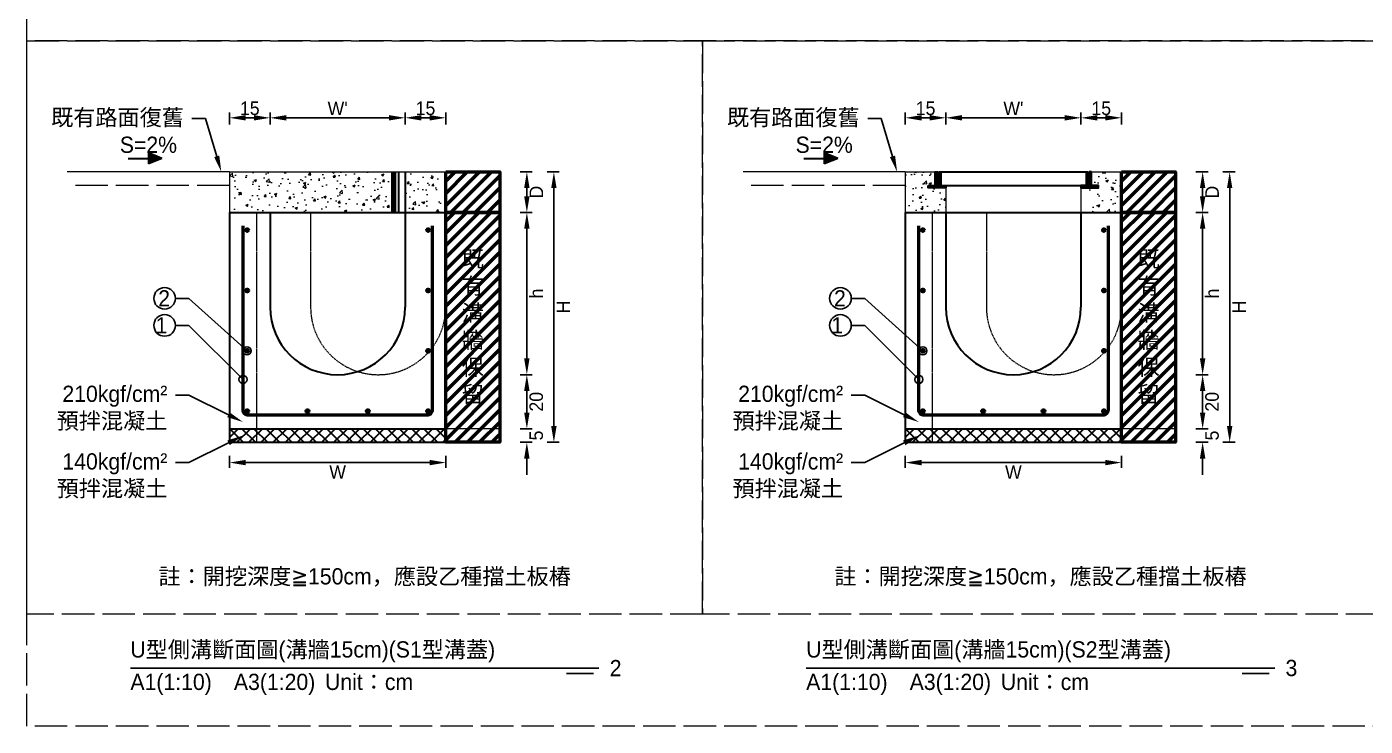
# Model space of a CAD drawing. Extents: x -8520 to 1950, y -2159 to 466.
# Drawn here: x -4650 to -4154.9, y -507 to -248.3 of the extents above; entities that cross this region are included whole.
import ezdxf
from ezdxf import colors
from ezdxf.entities.mleader import LeaderData, LeaderLine
from ezdxf.math import Vec2, Vec3

# ---------------------------------------------------------------- set-up
doc = ezdxf.new("R2010")
doc.units = 0
doc.header["$MEASUREMENT"] = 0
doc.linetypes.add('ACAD_ISO02W100', pattern=[15, 12, -3])
doc.linetypes.add('HIDDEN', pattern=[0.375, 0.25, -0.125])
for name, color, linetype, lineweight in [('一、3.基本-變更', 1, 'Continuous', 50), ('二、1.繪圖-既有設施', 8, 'Continuous', 20), ('二、2.繪圖-施作項目', 181, 'Continuous', 30), ('二、3.繪圖-排水流向', 170, 'Continuous', 30), ('二、4.繪圖-設計鋪面', 40, 'Continuous', 20), ('二、5.繪圖-鋼筋', 60, 'Continuous', 50), ('二、6.繪圖-其他施作項目', 35, 'Continuous', 30)]:
    doc.layers.add(name, color=color, linetype=linetype, lineweight=lineweight)
doc.layers.add('一、4.基本-隱藏', color=9, linetype='ACAD_ISO02W100', lineweight=20, plot=False)
doc.layers.add('三、3.文字-註解文字', color=2, linetype='Continuous')
doc.styles.add('次圖名(詳圖)', font='MS PGothic.ttf', dxfattribs={"height": 6})
doc.styles.add('註解文字(詳圖)', font='MS PGothic.ttf', dxfattribs={"height": 5})
doc.dimstyles.new('註解文字(詳圖)', dxfattribs={"dimtxt": 6, "dimasz": 6, "dimexe": 2, "dimexo": 5, "dimgap": 1, "dimtad": 2, "dimzin": 0, "dimdsep": 46, "dimtxsty": '註解文字(詳圖)', "dimcen": 0.1, "dimclrd": 256, "dimclre": 256, "dimclrt": 256, "dimadec": 0, "dimazin": 0, "dimtfac": 1, "dimtofl": 0, "dimtmove": 0, "dimatfit": 3, "dimfxlon": 1, "dimtolj": 1, "dimtzin": 0, "dimlwd": -1, "dimlwe": -1, "dimarcsym": 1})

# ---------------------------------------------------------------- blocks, each defined once
blk = doc.blocks.new('排水流向')
at = {"layer": '二、3.繪圖-排水流向'}
h = blk.add_hatch(color=256, dxfattribs=at)
h.dxf.hatch_style = 1
h.paths.add_polyline_path([(0, 1), (0, -1), (2.5, 0)])
for points in [[(-3.75, 0), (0, 0)], [(0, 1), (0, -1)], [(2.5, 0), (0, 1)], [(2.5, 0), (0, -1)]]:
    blk.add_lwpolyline(points, dxfattribs=at)
blk = doc.blocks.new('_Small')
at = {"color": 0, "linetype": 'ByBlock', "lineweight": -2}
blk.add_circle((0, 0), 0.25, dxfattribs=at)
blk = doc.blocks.new('*D226')
at = {"layer": 'Defpoints', "color": 0, "transparency": 16777216}
for p in [(-4310, -282), (-4310, -317), (-4260, -317)]:
    blk.add_point(p, dxfattribs=at)
at = {"layer": '三、3.文字-註解文字', "transparency": 16777216}
for p, q in [((-4310, -284.5), (-4310, -280)), ((-4266, -282), (-4304, -282)), ((-4260, -284.5), (-4260, -280))]:
    blk.add_line(p, q, dxfattribs=at)
for points in [[(-4304, -281), (-4304, -283), (-4310, -282)], [(-4266, -281), (-4266, -283), (-4260, -282)]]:
    blk.add_solid(points, dxfattribs=at)
at = {"layer": '三、3.文字-註解文字', "transparency": 16777216, "insert": (-4285, -278.5), "char_height": 5, "attachment_point": 5, "style": '註解文字(詳圖)'}
blk.add_mtext("\\A1;W'", dxfattribs=at)
blk = doc.blocks.new('*D227')
at = {"layer": 'Defpoints', "color": 0, "transparency": 16777216}
for p in [(-4325, -282), (-4325, -317), (-4310, -317)]:
    blk.add_point(p, dxfattribs=at)
at = {"layer": '三、3.文字-註解文字', "transparency": 16777216}
for p, q in [((-4325, -284.5), (-4325, -280)), ((-4316, -282), (-4319, -282)), ((-4310, -284.5), (-4310, -280))]:
    blk.add_line(p, q, dxfattribs=at)
for points in [[(-4319, -281), (-4319, -283), (-4325, -282)], [(-4316, -281), (-4316, -283), (-4310, -282)]]:
    blk.add_solid(points, dxfattribs=at)
at = {"layer": '三、3.文字-註解文字', "transparency": 16777216, "insert": (-4317.5, -278.5), "char_height": 5, "attachment_point": 5, "style": '註解文字(詳圖)'}
blk.add_mtext('\\A1;15', dxfattribs=at)
blk = doc.blocks.new('*D228')
at = {"layer": 'Defpoints', "color": 0, "transparency": 16777216}
for p in [(-4260, -282), (-4260, -317), (-4245, -317)]:
    blk.add_point(p, dxfattribs=at)
at = {"layer": '三、3.文字-註解文字', "transparency": 16777216}
for p, q in [((-4260, -284.5), (-4260, -280)), ((-4251, -282), (-4254, -282)), ((-4245, -284.5), (-4245, -280))]:
    blk.add_line(p, q, dxfattribs=at)
for points in [[(-4254, -281), (-4254, -283), (-4260, -282)], [(-4251, -281), (-4251, -283), (-4245, -282)]]:
    blk.add_solid(points, dxfattribs=at)
at = {"layer": '三、3.文字-註解文字', "transparency": 16777216, "insert": (-4252.5, -278.5), "char_height": 5, "attachment_point": 5, "style": '註解文字(詳圖)'}
blk.add_mtext('\\A1;15', dxfattribs=at)
blk = doc.blocks.new('*D229')
at = {"layer": 'Defpoints', "color": 0, "transparency": 16777216}
for p in [(-4560, -282), (-4560, -317), (-4510, -317)]:
    blk.add_point(p, dxfattribs=at)
at = {"layer": '三、3.文字-註解文字', "transparency": 16777216}
for p, q in [((-4560, -284.5), (-4560, -280)), ((-4516, -282), (-4554, -282)), ((-4510, -284.5), (-4510, -280))]:
    blk.add_line(p, q, dxfattribs=at)
for points in [[(-4554, -281), (-4554, -283), (-4560, -282)], [(-4516, -281), (-4516, -283), (-4510, -282)]]:
    blk.add_solid(points, dxfattribs=at)
at = {"layer": '三、3.文字-註解文字', "transparency": 16777216, "insert": (-4535, -278.5), "char_height": 5, "attachment_point": 5, "style": '註解文字(詳圖)'}
blk.add_mtext("\\A1;W'", dxfattribs=at)
blk = doc.blocks.new('*D230')
at = {"layer": 'Defpoints', "color": 0, "transparency": 16777216}
for p in [(-4575, -282), (-4575, -317), (-4560, -317)]:
    blk.add_point(p, dxfattribs=at)
at = {"layer": '三、3.文字-註解文字', "transparency": 16777216}
for p, q in [((-4575, -284.5), (-4575, -280)), ((-4566, -282), (-4569, -282)), ((-4560, -284.5), (-4560, -280))]:
    blk.add_line(p, q, dxfattribs=at)
for points in [[(-4569, -281), (-4569, -283), (-4575, -282)], [(-4566, -281), (-4566, -283), (-4560, -282)]]:
    blk.add_solid(points, dxfattribs=at)
at = {"layer": '三、3.文字-註解文字', "transparency": 16777216, "insert": (-4567.5, -278.5), "char_height": 5, "attachment_point": 5, "style": '註解文字(詳圖)'}
blk.add_mtext('\\A1;15', dxfattribs=at)
blk = doc.blocks.new('*D231')
at = {"layer": 'Defpoints', "color": 0, "transparency": 16777216}
for p in [(-4510, -282), (-4510, -317), (-4495, -317)]:
    blk.add_point(p, dxfattribs=at)
at = {"layer": '三、3.文字-註解文字', "transparency": 16777216}
for p, q in [((-4510, -284.5), (-4510, -280)), ((-4501, -282), (-4504, -282)), ((-4495, -284.5), (-4495, -280))]:
    blk.add_line(p, q, dxfattribs=at)
for points in [[(-4504, -281), (-4504, -283), (-4510, -282)], [(-4501, -281), (-4501, -283), (-4495, -282)]]:
    blk.add_solid(points, dxfattribs=at)
at = {"layer": '三、3.文字-註解文字', "transparency": 16777216, "insert": (-4502.5, -278.5), "char_height": 5, "attachment_point": 5, "style": '註解文字(詳圖)'}
blk.add_mtext('\\A1;15', dxfattribs=at)
blk = doc.blocks.new('*D250')
at = {"layer": 'Defpoints', "color": 0, "transparency": 16777216}
for p in [(-4325, -402), (-4245, -402), (-4325, -409.5)]:
    blk.add_point(p, dxfattribs=at)
at = {"layer": '三、3.文字-註解文字', "transparency": 16777216}
for p, q in [((-4325, -407), (-4325, -411.5)), ((-4251, -409.5), (-4319, -409.5)), ((-4245, -407), (-4245, -411.5))]:
    blk.add_line(p, q, dxfattribs=at)
for points in [[(-4319, -408.5), (-4319, -410.5), (-4325, -409.5)], [(-4251, -408.5), (-4251, -410.5), (-4245, -409.5)]]:
    blk.add_solid(points, dxfattribs=at)
at = {"layer": '三、3.文字-註解文字', "transparency": 16777216, "insert": (-4285, -413), "char_height": 5, "attachment_point": 5, "style": '註解文字(詳圖)'}
blk.add_mtext('\\A1;W', dxfattribs=at)
blk = doc.blocks.new('*D251')
at = {"layer": 'Defpoints', "color": 0, "transparency": 16777216}
for p in [(-4575, -402), (-4495, -402), (-4575, -409.5)]:
    blk.add_point(p, dxfattribs=at)
at = {"layer": '三、3.文字-註解文字', "transparency": 16777216}
for p, q in [((-4575, -407), (-4575, -411.5)), ((-4501, -409.5), (-4569, -409.5)), ((-4495, -407), (-4495, -411.5))]:
    blk.add_line(p, q, dxfattribs=at)
for points in [[(-4569, -408.5), (-4569, -410.5), (-4575, -409.5)], [(-4501, -408.5), (-4501, -410.5), (-4495, -409.5)]]:
    blk.add_solid(points, dxfattribs=at)
at = {"layer": '三、3.文字-註解文字', "transparency": 16777216, "insert": (-4535, -413), "char_height": 5, "attachment_point": 5, "style": '註解文字(詳圖)'}
blk.add_mtext('\\A1;W', dxfattribs=at)
blk = doc.blocks.new('*D268')
at = {"layer": 'Defpoints', "color": 0, "transparency": 16777216}
for p in [(-4285, -317), (-4215, -317), (-4285, -377)]:
    blk.add_point(p, dxfattribs=at)
at = {"layer": '三、3.文字-註解文字', "transparency": 16777216}
for p, q in [((-4217.5, -317), (-4213, -317)), ((-4215, -371), (-4215, -323)), ((-4217.5, -377), (-4213, -377))]:
    blk.add_line(p, q, dxfattribs=at)
for points in [[(-4216, -323), (-4214, -323), (-4215, -317)], [(-4216, -371), (-4214, -371), (-4215, -377)]]:
    blk.add_solid(points, dxfattribs=at)
at = {"layer": '三、3.文字-註解文字', "transparency": 16777216, "insert": (-4211.5, -347), "char_height": 5, "attachment_point": 5, "rotation": 90, "style": '註解文字(詳圖)'}
blk.add_mtext('\\A1;h', dxfattribs=at)
blk = doc.blocks.new('*D269')
at = {"layer": 'Defpoints', "color": 0, "transparency": 16777216}
for p in [(-4285, -377), (-4285, -397), (-4215, -397)]:
    blk.add_point(p, dxfattribs=at)
at = {"layer": '三、3.文字-註解文字', "transparency": 16777216}
for p, q in [((-4217.5, -377), (-4213, -377)), ((-4215, -383), (-4215, -391)), ((-4217.5, -397), (-4213, -397))]:
    blk.add_line(p, q, dxfattribs=at)
for points in [[(-4216, -383), (-4214, -383), (-4215, -377)], [(-4216, -391), (-4214, -391), (-4215, -397)]]:
    blk.add_solid(points, dxfattribs=at)
at = {"layer": '三、3.文字-註解文字', "transparency": 16777216, "insert": (-4211.5, -387), "char_height": 5, "attachment_point": 5, "rotation": 90, "style": '註解文字(詳圖)'}
blk.add_mtext('\\A1;20', dxfattribs=at)
blk = doc.blocks.new('*D270')
at = {"layer": 'Defpoints', "color": 0, "transparency": 16777216}
for p in [(-4285, -397), (-4285, -402), (-4215, -402)]:
    blk.add_point(p, dxfattribs=at)
at = {"layer": '三、3.文字-註解文字', "transparency": 16777216}
for p, q in [((-4215, -391), (-4215, -385)), ((-4217.5, -397), (-4213, -397)), ((-4217.5, -402), (-4213, -402)), ((-4215, -408), (-4215, -414))]:
    blk.add_line(p, q, dxfattribs=at)
for points in [[(-4216, -391), (-4214, -391), (-4215, -397)], [(-4216, -408), (-4214, -408), (-4215, -402)]]:
    blk.add_solid(points, dxfattribs=at)
at = {"layer": '三、3.文字-註解文字', "transparency": 16777216, "insert": (-4211.5, -399.5), "char_height": 5, "attachment_point": 5, "rotation": 90, "style": '註解文字(詳圖)'}
blk.add_mtext('\\A1;5', dxfattribs=at)
blk = doc.blocks.new('*D271')
at = {"layer": 'Defpoints', "color": 0, "transparency": 16777216}
for p in [(-4225, -302), (-4215, -302), (-4225, -317)]:
    blk.add_point(p, dxfattribs=at)
at = {"layer": '三、3.文字-註解文字', "transparency": 16777216}
for p, q in [((-4217.5, -302), (-4213, -302)), ((-4215, -311), (-4215, -308)), ((-4217.5, -317), (-4213, -317))]:
    blk.add_line(p, q, dxfattribs=at)
for points in [[(-4216, -308), (-4214, -308), (-4215, -302)], [(-4216, -311), (-4214, -311), (-4215, -317)]]:
    blk.add_solid(points, dxfattribs=at)
at = {"layer": '三、3.文字-註解文字', "transparency": 16777216, "insert": (-4211.5, -309.5), "char_height": 5, "attachment_point": 5, "rotation": 90, "style": '註解文字(詳圖)'}
blk.add_mtext('\\A1;D', dxfattribs=at)
blk = doc.blocks.new('*D272')
at = {"layer": 'Defpoints', "color": 0, "transparency": 16777216}
for p in [(-4225, -302), (-4205, -302), (-4225, -402)]:
    blk.add_point(p, dxfattribs=at)
at = {"layer": '三、3.文字-註解文字', "transparency": 16777216}
for p, q in [((-4207.5, -302), (-4203, -302)), ((-4205, -396), (-4205, -308)), ((-4207.5, -402), (-4203, -402))]:
    blk.add_line(p, q, dxfattribs=at)
for points in [[(-4206, -308), (-4204, -308), (-4205, -302)], [(-4206, -396), (-4204, -396), (-4205, -402)]]:
    blk.add_solid(points, dxfattribs=at)
at = {"layer": '三、3.文字-註解文字', "transparency": 16777216, "insert": (-4201.5, -352), "char_height": 5, "attachment_point": 5, "rotation": 90, "style": '註解文字(詳圖)'}
blk.add_mtext('\\A1;H', dxfattribs=at)
blk = doc.blocks.new('*D288')
at = {"layer": 'Defpoints', "color": 0, "transparency": 16777216}
for p in [(-4535, -317), (-4465, -317), (-4535, -377)]:
    blk.add_point(p, dxfattribs=at)
at = {"layer": '三、3.文字-註解文字', "transparency": 16777216}
for p, q in [((-4467.5, -317), (-4463, -317)), ((-4465, -371), (-4465, -323)), ((-4467.5, -377), (-4463, -377))]:
    blk.add_line(p, q, dxfattribs=at)
for points in [[(-4466, -323), (-4464, -323), (-4465, -317)], [(-4466, -371), (-4464, -371), (-4465, -377)]]:
    blk.add_solid(points, dxfattribs=at)
at = {"layer": '三、3.文字-註解文字', "transparency": 16777216, "insert": (-4461.5, -347), "char_height": 5, "attachment_point": 5, "rotation": 90, "style": '註解文字(詳圖)'}
blk.add_mtext('\\A1;h', dxfattribs=at)
blk = doc.blocks.new('*D289')
at = {"layer": 'Defpoints', "color": 0, "transparency": 16777216}
for p in [(-4535, -377), (-4535, -397), (-4465, -397)]:
    blk.add_point(p, dxfattribs=at)
at = {"layer": '三、3.文字-註解文字', "transparency": 16777216}
for p, q in [((-4467.5, -377), (-4463, -377)), ((-4465, -383), (-4465, -391)), ((-4467.5, -397), (-4463, -397))]:
    blk.add_line(p, q, dxfattribs=at)
for points in [[(-4466, -383), (-4464, -383), (-4465, -377)], [(-4466, -391), (-4464, -391), (-4465, -397)]]:
    blk.add_solid(points, dxfattribs=at)
at = {"layer": '三、3.文字-註解文字', "transparency": 16777216, "insert": (-4461.5, -387), "char_height": 5, "attachment_point": 5, "rotation": 90, "style": '註解文字(詳圖)'}
blk.add_mtext('\\A1;20', dxfattribs=at)
blk = doc.blocks.new('*D290')
at = {"layer": 'Defpoints', "color": 0, "transparency": 16777216}
for p in [(-4535, -397), (-4535, -402), (-4465, -402)]:
    blk.add_point(p, dxfattribs=at)
at = {"layer": '三、3.文字-註解文字', "transparency": 16777216}
for p, q in [((-4465, -391), (-4465, -385)), ((-4467.5, -397), (-4463, -397)), ((-4467.5, -402), (-4463, -402)), ((-4465, -408), (-4465, -414))]:
    blk.add_line(p, q, dxfattribs=at)
for points in [[(-4466, -391), (-4464, -391), (-4465, -397)], [(-4466, -408), (-4464, -408), (-4465, -402)]]:
    blk.add_solid(points, dxfattribs=at)
at = {"layer": '三、3.文字-註解文字', "transparency": 16777216, "insert": (-4461.5, -399.5), "char_height": 5, "attachment_point": 5, "rotation": 90, "style": '註解文字(詳圖)'}
blk.add_mtext('\\A1;5', dxfattribs=at)
blk = doc.blocks.new('*D291')
at = {"layer": 'Defpoints', "color": 0, "transparency": 16777216}
for p in [(-4475, -302), (-4465, -302), (-4475, -317)]:
    blk.add_point(p, dxfattribs=at)
at = {"layer": '三、3.文字-註解文字', "transparency": 16777216}
for p, q in [((-4467.5, -302), (-4463, -302)), ((-4465, -311), (-4465, -308)), ((-4467.5, -317), (-4463, -317))]:
    blk.add_line(p, q, dxfattribs=at)
for points in [[(-4466, -308), (-4464, -308), (-4465, -302)], [(-4466, -311), (-4464, -311), (-4465, -317)]]:
    blk.add_solid(points, dxfattribs=at)
at = {"layer": '三、3.文字-註解文字', "transparency": 16777216, "insert": (-4461.5, -309.5), "char_height": 5, "attachment_point": 5, "rotation": 90, "style": '註解文字(詳圖)'}
blk.add_mtext('\\A1;D', dxfattribs=at)
blk = doc.blocks.new('*D292')
at = {"layer": 'Defpoints', "color": 0, "transparency": 16777216}
for p in [(-4475, -302), (-4455, -302), (-4475, -402)]:
    blk.add_point(p, dxfattribs=at)
at = {"layer": '三、3.文字-註解文字', "transparency": 16777216}
for p, q in [((-4457.5, -302), (-4453, -302)), ((-4455, -396), (-4455, -308)), ((-4457.5, -402), (-4453, -402))]:
    blk.add_line(p, q, dxfattribs=at)
for points in [[(-4456, -308), (-4454, -308), (-4455, -302)], [(-4456, -396), (-4454, -396), (-4455, -402)]]:
    blk.add_solid(points, dxfattribs=at)
at = {"layer": '三、3.文字-註解文字', "transparency": 16777216, "insert": (-4451.5, -352), "char_height": 5, "attachment_point": 5, "rotation": 90, "style": '註解文字(詳圖)'}
blk.add_mtext('\\A1;H', dxfattribs=at)

msp = doc.modelspace()

# ---------------------------------------------------------------- hatches: boundary and pattern name
at = {"layer": '一、3.基本-變更'}
h = msp.add_hatch(dxfattribs=at)
h.set_pattern_fill('ANSI31', color=256)
h.set_pattern_definition([(45, (-3221.3948, -729.1292), (-2.245064, 2.245064), [])])
h.paths.add_polyline_path([(-4495, -317), (-4475, -317), (-4475, -302), (-4495, -302)])
h = msp.add_hatch(dxfattribs=at)
h.set_pattern_fill('ANSI31', color=256)
h.set_pattern_definition([(45, (-2971.3948, -729.1292), (-2.245064, 2.245064), [])])
h.paths.add_polyline_path([(-4245, -317), (-4225, -317), (-4225, -302), (-4245, -302)])
h = msp.add_hatch(dxfattribs=at)
h.set_pattern_fill('ANSI31', color=256)
h.set_pattern_definition([(45, (-4589.072, -867.7965), (-2.245064, 2.245064), [])])
h.paths.add_polyline_path([(-4475, -317), (-4495, -317), (-4495, -402), (-4475, -402)])
h = msp.add_hatch(dxfattribs=at)
h.set_pattern_fill('ANSI31', color=256)
h.set_pattern_definition([(45, (-4339.072, -867.7965), (-2.245064, 2.245064), [])])
h.paths.add_polyline_path([(-4225, -317), (-4245, -317), (-4245, -402), (-4225, -402)])
at = {"layer": '二、1.繪圖-既有設施'}
h = msp.add_hatch(dxfattribs=at)
h.set_pattern_fill('AR-CONC', color=256, scale=0.05)
h.set_pattern_definition([(50, (-3221.395, -729.129), (9.109233, -0.796954), [0.9525, -10.4775]), (355, (-3221.395, -729.129), (-1.76217, 9.55284), [0.762, -8.38203]), (100.45144, (-3220.636, -729.196), (7.34706, 8.75589), [0.8095, -8.90451]), (46.1842, (-3221.395, -726.589), (13.55395, -2.10212), [1.42875, -15.71625]), (96.6356, (-3220.265, -726.764), (11.87021, 12.37131), [1.21425, -13.35678]), (351.1842, (-3221.395, -726.589), (11.8702, 12.3713), [1.143, -12.57299]), (21, (-3220.125, -727.224), (7.58072, -5.11326), [0.9525, -10.4775]), (326, (-3220.125, -727.224), (3.0901, 9.2094), [0.762, -8.382]), (71.45144, (-3219.493, -727.65), (10.67082, 4.09614), [0.8095, -8.904497]), (37.5, (-3221.3948, -729.1292), (0.15443, 4.227752), [0, -8.2804, 0, -8.509, 0, -8.41375]), (7.5, (-3221.3948, -729.129), (3.340983, 5.009029), [0, -4.8514, 0, -8.0899, 0, -3.20675]), (327.5, (-3224.227, -729.1292), (6.77953, -0.286437), [0, -3.175, 0, -9.906, 0, -13.1445]), (317.5, (-3225.497, -729.129), (7.40646, 1.271325), [0, -4.1275, 0, -6.5786, 0, -9.3345])])
h.paths.add_polyline_path([(-4515, -317), (-4515, -302), (-4575, -302), (-4575, -317)])
h.paths.add_polyline_path([(-4510, -317), (-4495, -317), (-4495, -302), (-4510, -302)])
h = msp.add_hatch(dxfattribs=at)
h.set_pattern_fill('AR-CONC', color=256, scale=0.05)
h.set_pattern_definition([(50, (-2971.395, -674.05), (9.109233, -0.796954), [0.9525, -10.4775]), (355, (-2971.395, -674.05), (-1.76217, 9.55284), [0.762, -8.38203]), (100.45144, (-2970.636, -674.116), (7.34706, 8.75589), [0.8095, -8.90451]), (46.1842, (-2971.395, -671.51), (13.55395, -2.10212), [1.42875, -15.71625]), (96.6356, (-2970.265, -671.685), (11.87021, 12.37131), [1.21425, -13.35678]), (351.1842, (-2971.395, -671.51), (11.8702, 12.3713), [1.143, -12.57299]), (21, (-2970.125, -672.145), (7.58072, -5.11326), [0.9525, -10.4775]), (326, (-2970.125, -672.145), (3.0901, 9.2094), [0.762, -8.382]), (71.45144, (-2969.493, -672.571), (10.67082, 4.09614), [0.8095, -8.904497]), (37.5, (-2971.3948, -674.05), (0.15443, 4.227752), [0, -8.2804, 0, -8.509, 0, -8.41375]), (7.5, (-2971.3948, -674.05), (3.340983, 5.009029), [0, -4.8514, 0, -8.0899, 0, -3.20675]), (327.5, (-2974.227, -674.05), (6.77953, -0.286437), [0, -3.175, 0, -9.906, 0, -13.1445]), (317.5, (-2975.497, -674.05), (7.40646, 1.271325), [0, -4.1275, 0, -6.5786, 0, -9.3345])])
h.paths.add_polyline_path([(-4316.5, -307), (-4313.9, -307), (-4313.9, -302), (-4325, -302), (-4325, -317), (-4310, -317), (-4310, -307.9), (-4316.5, -307.9)])
h.paths.add_polyline_path([(-4245, -302), (-4256.1, -302), (-4256.1, -307), (-4253.5, -307), (-4253.5, -307.9), (-4260, -307.9), (-4260, -317), (-4245, -317)])
at = {"layer": '二、2.繪圖-施作項目'}
h = msp.add_hatch(dxfattribs=at)
h.set_pattern_fill('ANSI37', color=256)
h.set_pattern_definition([(45, (-4589.072, -867.7965), (-2.245064, 2.245064), []), (135, (-4589.072, -867.7965), (-2.245064, -2.245064), [])])
h.paths.add_polyline_path([(-4495, -402), (-4495, -397), (-4575, -397), (-4575, -402)])
h = msp.add_hatch(dxfattribs=at)
h.set_pattern_fill('ANSI37', color=256)
h.set_pattern_definition([(45, (-4339.072, -867.7965), (-2.245064, 2.245064), []), (135, (-4339.072, -867.7965), (-2.245064, -2.245064), [])])
h.paths.add_polyline_path([(-4245, -402), (-4245, -397), (-4325, -397), (-4325, -402)])
at = {"layer": '二、5.繪圖-鋼筋'}
h = msp.add_hatch(color=256, dxfattribs=at)
h.dxf.hatch_style = 1
h.paths.add_polyline_path([(-4568, -323.5, 1), (-4569, -323.5, 1)])
h = msp.add_hatch(color=256, dxfattribs=at)
h.dxf.hatch_style = 1
h.paths.add_polyline_path([(-4501, -323.5, 1), (-4502, -323.5, 1)])
h = msp.add_hatch(color=256, dxfattribs=at)
h.dxf.hatch_style = 1
h.paths.add_polyline_path([(-4318, -323.5, 1), (-4319, -323.5, 1)])
h = msp.add_hatch(color=256, dxfattribs=at)
h.dxf.hatch_style = 1
h.paths.add_polyline_path([(-4251, -323.5, 1), (-4252, -323.5, 1)])
h = msp.add_hatch(color=256, dxfattribs=at)
h.dxf.hatch_style = 1
h.paths.add_polyline_path([(-4568, -345.84, 1), (-4569, -345.84, 1)])
h = msp.add_hatch(color=256, dxfattribs=at)
h.dxf.hatch_style = 1
h.paths.add_polyline_path([(-4501, -345.84, 1), (-4502, -345.84, 1)])
h = msp.add_hatch(color=256, dxfattribs=at)
h.dxf.hatch_style = 1
h.paths.add_polyline_path([(-4318, -345.84, 1), (-4319, -345.84, 1)])
h = msp.add_hatch(color=256, dxfattribs=at)
h.dxf.hatch_style = 1
h.paths.add_polyline_path([(-4251, -345.84, 1), (-4252, -345.84, 1)])
h = msp.add_hatch(color=256, dxfattribs=at)
h.dxf.hatch_style = 1
h.paths.add_polyline_path([(-4568, -368.17, 1), (-4569, -368.17, 1)])
h = msp.add_hatch(color=256, dxfattribs=at)
h.dxf.hatch_style = 1
h.paths.add_polyline_path([(-4501, -368.17, 1), (-4502, -368.17, 1)])
h = msp.add_hatch(color=256, dxfattribs=at)
h.dxf.hatch_style = 1
h.paths.add_polyline_path([(-4318, -368.17, 1), (-4319, -368.17, 1)])
h = msp.add_hatch(color=256, dxfattribs=at)
h.dxf.hatch_style = 1
h.paths.add_polyline_path([(-4251, -368.17, 1), (-4252, -368.17, 1)])
h = msp.add_hatch(color=256, dxfattribs=at)
h.dxf.hatch_style = 1
h.paths.add_polyline_path([(-4568, -390.5, 1), (-4569, -390.5, 1)])
h = msp.add_hatch(color=256, dxfattribs=at)
h.dxf.hatch_style = 1
h.paths.add_polyline_path([(-4545.67, -390.5, 1), (-4546.67, -390.5, 1)])
h = msp.add_hatch(color=256, dxfattribs=at)
h.dxf.hatch_style = 1
h.paths.add_polyline_path([(-4523.34, -390.5, 1), (-4524.34, -390.5, 1)])
h = msp.add_hatch(color=256, dxfattribs=at)
h.dxf.hatch_style = 1
h.paths.add_polyline_path([(-4501, -390.5, 1), (-4502, -390.5, 1)])
h = msp.add_hatch(color=256, dxfattribs=at)
h.dxf.hatch_style = 1
h.paths.add_polyline_path([(-4318, -390.5, 1), (-4319, -390.5, 1)])
h = msp.add_hatch(color=256, dxfattribs=at)
h.dxf.hatch_style = 1
h.paths.add_polyline_path([(-4295.67, -390.5, 1), (-4296.67, -390.5, 1)])
h = msp.add_hatch(color=256, dxfattribs=at)
h.dxf.hatch_style = 1
h.paths.add_polyline_path([(-4273.34, -390.5, 1), (-4274.34, -390.5, 1)])
h = msp.add_hatch(color=256, dxfattribs=at)
h.dxf.hatch_style = 1
h.paths.add_polyline_path([(-4251, -390.5, 1), (-4252, -390.5, 1)])
at = {"layer": '二、6.繪圖-其他施作項目'}
h = msp.add_hatch(dxfattribs=at)
h.set_pattern_fill('ANSI31', color=256, scale=0.1)
h.set_pattern_definition([(45, (-3085.16578, -1322.52732), (-0.2245064, 0.2245064), [])])
h.paths.add_polyline_path([(-4313, -302), (-4313.9, -302), (-4313.9, -307), (-4316.5, -307), (-4316.5, -307.9), (-4310, -307.9), (-4310, -307), (-4313, -307)])
h.paths.add_polyline_path([(-4257, -307), (-4260, -307), (-4260, -307.9), (-4253.5, -307.9), (-4253.5, -307), (-4256.1, -307), (-4256.1, -302), (-4257, -302)])

# ---------------------------------------------------------------- linework, layer by layer
at = {"layer": '一、3.基本-變更'}
for points in [[(-4495, -302), (-4475, -302), (-4475, -317), (-4495, -317)], [(-4245, -302), (-4225, -302), (-4225, -317), (-4245, -317)], [(-4495, -317), (-4475, -317), (-4475, -402), (-4495, -402)], [(-4245, -317), (-4225, -317), (-4225, -402), (-4245, -402)]]:
    msp.add_lwpolyline(points, close=True, dxfattribs=at)
at = {"layer": '一、4.基本-隱藏'}
for points in [[(-4650, 0), (-3870, 0), (-3870, -253.5), (-4650, -253.5)], [(-4650, 0), (-3870, 0), (-3870, -507), (-4650, -507)], [(-4650, 0), (-3870, 0), (-3870, -507), (-4650, -507)], [(-4650, -253.5), (-4400, -253.5), (-4400, -465.5), (-4650, -465.5)], [(-4400, -253.5), (-4150, -253.5), (-4150, -465.5), (-4400, -465.5)]]:
    msp.add_lwpolyline(points, close=True, dxfattribs=at)
at = {"layer": '一、4.基本-隱藏', "linetype": 'HIDDEN'}
for points in [[(-4475, -317), (-4565, -317)], [(-4565, -317), (-4565, -402)], [(-4545, -317), (-4545, -352)], [(-4495, -352), (-4495, -317)], [(-4475, -402), (-4475, -317)], [(-4225, -317), (-4315, -317)], [(-4315, -317), (-4315, -402)], [(-4295, -317), (-4295, -352)], [(-4245, -352), (-4245, -317)], [(-4225, -402), (-4225, -317)], [(-4475, -397), (-4565, -397)], [(-4225, -397), (-4315, -397)], [(-4475, -402), (-4565, -402)], [(-4225, -402), (-4315, -402)]]:
    msp.add_lwpolyline(points, dxfattribs=at)
for centre in [(-4520, -352), (-4270, -352)]:
    msp.add_arc(centre, 25, 180, 0, dxfattribs=at)
at = {"layer": '三、3.文字-註解文字'}
for points in [[(-4611.66, -485.5), (-4438.34, -485.5)], [(-4440.34, -487.5), (-4450.34, -487.5)], [(-4361.66, -485.5), (-4188.34, -485.5)], [(-4190.34, -487.5), (-4200.34, -487.5)]]:
    msp.add_lwpolyline(points, dxfattribs=at)
for centre in [(-4599, -348.76), (-4349, -348.76), (-4599, -358.76), (-4349, -358.76)]:
    msp.add_circle(centre, 4, dxfattribs=at)
at = {"layer": '二、1.繪圖-既有設施'}
for points in [[(-4575, -302), (-4495, -302)], [(-4575, -302), (-4575, -317)], [(-4495, -302), (-4495, -317)], [(-4325, -302), (-4313.9, -302)], [(-4325, -302), (-4325, -317)], [(-4256.1, -302), (-4245, -302)], [(-4245, -302), (-4245, -317)], [(-4310, -307), (-4310, -317)], [(-4260, -307), (-4260, -317)], [(-4575, -317), (-4495, -317)], [(-4325, -317), (-4310, -317)], [(-4260, -317), (-4245, -317)]]:
    msp.add_lwpolyline(points, dxfattribs=at)
at = {"layer": '二、1.繪圖-既有設施', "linetype": 'HIDDEN'}
msp.add_lwpolyline([(-4310, -317), (-4260, -317)], dxfattribs=at)
at = {"layer": '二、2.繪圖-施作項目'}
for points in [[(-4575, -317), (-4495, -317)], [(-4575, -317), (-4575, -402)], [(-4560, -317), (-4560, -352)], [(-4510, -317), (-4510, -352)], [(-4495, -317), (-4495, -402)], [(-4325, -317), (-4245, -317)], [(-4325, -317), (-4325, -402)], [(-4310, -317), (-4310, -352)], [(-4260, -317), (-4260, -352)], [(-4245, -317), (-4245, -402)], [(-4575, -397), (-4495, -397)], [(-4325, -397), (-4245, -397)], [(-4575, -402), (-4495, -402)], [(-4325, -402), (-4245, -402)]]:
    msp.add_lwpolyline(points, dxfattribs=at)
for centre in [(-4535, -352), (-4285, -352)]:
    msp.add_arc(centre, 25, 180, 0, dxfattribs=at)
at = {"layer": '二、4.繪圖-設計鋪面'}
for points in [[(-4575, -302), (-4635, -302)], [(-4325, -302), (-4385, -302)]]:
    msp.add_lwpolyline(points, dxfattribs=at)
at = {"layer": '二、4.繪圖-設計鋪面', "linetype": 'ACAD_ISO02W100'}
for points in [[(-4575, -307), (-4635, -307)], [(-4325, -307), (-4385, -307)]]:
    msp.add_lwpolyline(points, dxfattribs=at)
at = {"layer": '二、5.繪圖-鋼筋'}
for points in [[(-4500, -322), (-4500, -390, -0.4142136), (-4502, -392), (-4568, -392, -0.4142136), (-4570, -390), (-4570, -322)], [(-4250, -322), (-4250, -390, -0.4142136), (-4252, -392), (-4318, -392, -0.4142136), (-4320, -390), (-4320, -322)]]:
    msp.add_lwpolyline(points, format="xyb", dxfattribs=at)
for centre in [(-4568.5, -323.5), (-4501.5, -323.5), (-4318.5, -323.5), (-4251.5, -323.5), (-4568.5, -345.84), (-4501.5, -345.84), (-4318.5, -345.84), (-4251.5, -345.84), (-4568.5, -368.17), (-4501.5, -368.17), (-4318.5, -368.17), (-4251.5, -368.17), (-4568.5, -390.5), (-4546.17, -390.5), (-4523.84, -390.5), (-4501.5, -390.5), (-4318.5, -390.5), (-4296.17, -390.5), (-4273.84, -390.5), (-4251.5, -390.5)]:
    msp.add_circle(centre, 0.5, dxfattribs=at)
at = {"layer": '二、6.繪圖-其他施作項目'}
for points in [[(-4515, -302), (-4515, -317)], [(-4514.375, -302), (-4514.375, -317)], [(-4513.75, -302), (-4513.75, -317)], [(-4512.5, -302), (-4512.5, -317)], [(-4510, -302), (-4510, -317)], [(-4312.5, -302), (-4312.5, -307)], [(-4312.5, -302), (-4257.5, -302)], [(-4311.9, -302), (-4311.9, -307)], [(-4258.1, -302), (-4258.1, -307)], [(-4257.5, -302), (-4257.5, -307)], [(-4312.5, -307), (-4257.5, -307)]]:
    msp.add_lwpolyline(points, dxfattribs=at)
for points in [[(-4316.5, -307), (-4313.9, -307), (-4313.9, -302), (-4313, -302), (-4313, -307), (-4310, -307), (-4310, -307.9), (-4316.5, -307.9)], [(-4256.1, -302), (-4257, -302), (-4257, -307), (-4260, -307), (-4260, -307.9), (-4253.5, -307.9), (-4253.5, -307), (-4256.1, -307)]]:
    msp.add_lwpolyline(points, close=True, dxfattribs=at)

# ---------------------------------------------------------------- block references
at = {"xscale": 2, "yscale": 2, "zscale": 2}
for p in [(-4605, -297), (-4355, -297)]:
    msp.add_blockref('排水流向', p, dxfattribs=at)

# ---------------------------------------------------------------- texts
at = {"layer": '三、3.文字-註解文字', "char_height": 6}
for s, width, gutter_width, insert, attachment_point, style in [('{\\fMS PGothic|b0|i0|c128|p34;既有溝牆}保留', 6, 30, (-4485, -359.5), 5, '次圖名(詳圖)'), ('{\\fMS PGothic|b0|i0|c128|p34;既有溝牆}保留', 6, 30, (-4235, -359.5), 5, '次圖名(詳圖)'), ('{\\fMS PGothic|b0|i0|c128|p34;註：開挖深度≧150cm，應設乙種擋土板樁}', 156.49231, 30, (-4525, -452), 5, '註解文字(詳圖)'), ('{\\fMS PGothic|b0|i0|c128|p34;註：開挖深度≧150cm，應設乙種擋土板樁}', 156.49231, 30, (-4275, -452), 5, '註解文字(詳圖)'), ('{\\fMS PGothic|b0|i0|c128|p34;U型側溝斷面圖(溝牆15cm)}(S1型溝蓋)', 143.40617, 15, (-4611.66, -479.5), 4, '次圖名(詳圖)'), ('{\\fMS PGothic|b0|i0|c128|p34;U型側溝斷面圖}(溝牆15cm){\\fMS PGothic|b0|i0|c128|p34;(S2型溝蓋)}', 142.18757, 15, (-4361.66, -479.5), 4, '次圖名(詳圖)'), ('2', 3, 15, (-4434.34, -485.5), 4, '次圖名(詳圖)'), ('3', 3, 15, (-4184.34, -485.5), 4, '次圖名(詳圖)'), ('A1(1:10)\u3000A3(1:20){\\fMS PGothic|b0|i0|c128|p34;^IUnit：cm}', 136.03259, 15, (-4611.66, -491.5), 4, '次圖名(詳圖)'), ('A1(1:10)\u3000A3(1:20){\\fMS PGothic|b0|i0|c128|p34;^IUnit：cm}', 136.03259, 15, (-4361.66, -491.5), 4, '次圖名(詳圖)')]:
    msp.add_mtext_dynamic_manual_height_columns(s, width=width, gutter_width=gutter_width, heights=[0], dxfattribs=dict(at, insert=insert, attachment_point=attachment_point, style=style))
at = {"layer": '二、3.繪圖-排水流向', "char_height": 6, "attachment_point": 5, "style": '註解文字(詳圖)'}
for insert in [(-4605, -292), (-4355, -292)]:
    msp.add_mtext_dynamic_manual_height_columns('{\\fMS PGothic|b0|i0|c128|p34;S=2%}', width=10.17412, gutter_width=30, heights=[0], dxfattribs=dict(at, insert=insert))

# ---------------------------------------------------------------- dimensions: what is measured, and where the dimension line sits
at = {"layer": '三、3.文字-註解文字'}
for base, p1, p2, text, picture, middle in [((-4575, -282), (-4560, -317), (-4575, -317), '15', '*D230', (-4567.5, -278.5)), ((-4560, -282), (-4510, -317), (-4560, -317), "W'", '*D229', (-4535, -278.5)), ((-4510, -282), (-4495, -317), (-4510, -317), '15', '*D231', (-4502.5, -278.5)), ((-4325, -282), (-4310, -317), (-4325, -317), '15', '*D227', (-4317.5, -278.5)), ((-4310, -282), (-4260, -317), (-4310, -317), "W'", '*D226', (-4285, -278.5)), ((-4260, -282), (-4245, -317), (-4260, -317), '15', '*D228', (-4252.5, -278.5)), ((-4575, -409.5), (-4495, -402), (-4575, -402), 'W', '*D251', (-4535, -413)), ((-4325, -409.5), (-4245, -402), (-4325, -402), 'W', '*D250', (-4285, -413))]:
    dim = msp.add_linear_dim(base=base, p1=p1, p2=p2, text=text, dimstyle='註解文字(詳圖)', dxfattribs=at)
    dim.commit()
    dim.dimension.update_dxf_attribs({"geometry": picture, "text_midpoint": middle})
for base, p1, p2, text, picture, middle in [((-4465, -302), (-4475, -317), (-4475, -302), 'D', '*D291', (-4461.5, -309.5)), ((-4455, -302), (-4475, -402), (-4475, -302), 'H', '*D292', (-4451.5, -352)), ((-4215, -302), (-4225, -317), (-4225, -302), 'D', '*D271', (-4211.5, -309.5)), ((-4205, -302), (-4225, -402), (-4225, -302), 'H', '*D272', (-4201.5, -352)), ((-4465, -317), (-4535, -377), (-4535, -317), 'h', '*D288', (-4461.5, -347)), ((-4215, -317), (-4285, -377), (-4285, -317), 'h', '*D268', (-4211.5, -347)), ((-4465, -397), (-4535, -377), (-4535, -397), '20', '*D289', (-4461.5, -387)), ((-4215, -397), (-4285, -377), (-4285, -397), '20', '*D269', (-4211.5, -387)), ((-4465, -402), (-4535, -397), (-4535, -402), '5', '*D290', (-4461.5, -399.5)), ((-4215, -402), (-4285, -397), (-4285, -402), '5', '*D270', (-4211.5, -399.5))]:
    dim = msp.add_linear_dim(base=base, p1=p1, p2=p2, angle=90, text=text, dimstyle='註解文字(詳圖)', dxfattribs=at)
    dim.commit()
    dim.dimension.update_dxf_attribs({"geometry": picture, "text_midpoint": middle})

# ---------------------------------------------------------------- leaders
ml = msp.add_multileader_mtext('Standard', dxfattribs=at)
ml.set_content('既有路面復舊', color=256, style='註解文字(詳圖)')
ml.set_leader_properties(color=256, linetype='ByLayer', lineweight=-1)
ml.build(insert=Vec2(0, 0))
ml.multileader.update_dxf_attribs({"dogleg_length": 5, "arrow_head_size": 6})
ctx = ml.context
ctx.base_point, ctx.char_height, ctx.arrow_head_size, ctx.landing_gap_size, ctx.plane_origin = Vec3(-4646.216, -282.25), 6, 6, 3, Vec3(-4662.851, -260.337)
ctx.text_align_type = 2
notes = []
notes.append((ctx, [(1, (1, 1, 0), (-4583.875, -282.25), (-1, 0), 5, [(0, [(-4578.02, -302)], 0, [])])]))
ctx.mtext.insert, ctx.mtext.alignment, ctx.mtext.flow_direction = Vec3(-4591.875, -278.841), 3, 5
ml = msp.add_multileader_mtext('Standard', dxfattribs=at)
ml.set_content('既有路面復舊', color=256, style='註解文字(詳圖)')
ml.set_leader_properties(color=256, linetype='ByLayer', lineweight=-1)
ml.build(insert=Vec2(0, 0))
ml.multileader.update_dxf_attribs({"dogleg_length": 5, "arrow_head_size": 6})
ctx = ml.context
ctx.base_point, ctx.char_height, ctx.arrow_head_size, ctx.landing_gap_size, ctx.plane_origin = Vec3(-4396.216, -282.25), 6, 6, 3, Vec3(-4412.851, -260.337)
ctx.text_align_type = 2
notes.append((ctx, [(1, (1, 1, 0), (-4333.875, -282.25), (-1, 0), 5, [(0, [(-4328.02, -302)], 0, [])])]))
ctx.mtext.insert, ctx.mtext.alignment, ctx.mtext.flow_direction = Vec3(-4341.875, -278.841), 3, 5
ml = msp.add_multileader_mtext('Standard', dxfattribs=at)
ml.set_content('2', color=256, style='註解文字(詳圖)')
ml.set_leader_properties(color=256, linetype='ByLayer', lineweight=-1)
ml.set_arrow_properties(name='SMALL')
ml.build(insert=Vec2(0, 0))
ml.multileader.update_dxf_attribs({"dogleg_length": 5, "arrow_head_size": 6})
ctx = ml.context
ctx.base_point, ctx.char_height, ctx.arrow_head_size, ctx.plane_origin = Vec3(-4602.477, -348.76), 6, 6, Vec3(-4568.5, -368.76)
ctx.text_align_type = 2
notes.append((ctx, [(0, (1, 1, 0), (-4590, -348.76), (-1, 0), 5, [(0, [(-4568.5, -368.17)], 0, [])])]))
ctx.mtext.insert, ctx.mtext.alignment, ctx.mtext.flow_direction = Vec3(-4597, -345.76), 3, 5
ml = msp.add_multileader_mtext('Standard', dxfattribs=at)
ml.set_content('2', color=256, style='註解文字(詳圖)')
ml.set_leader_properties(color=256, linetype='ByLayer', lineweight=-1)
ml.set_arrow_properties(name='SMALL')
ml.build(insert=Vec2(0, 0))
ml.multileader.update_dxf_attribs({"dogleg_length": 5, "arrow_head_size": 6})
ctx = ml.context
ctx.base_point, ctx.char_height, ctx.arrow_head_size, ctx.plane_origin = Vec3(-4352.477, -348.76), 6, 6, Vec3(-4318.5, -368.76)
ctx.text_align_type = 2
notes.append((ctx, [(0, (1, 1, 0), (-4340, -348.76), (-1, 0), 5, [(0, [(-4318.5, -368.17)], 0, [])])]))
ctx.mtext.insert, ctx.mtext.alignment, ctx.mtext.flow_direction = Vec3(-4347, -345.76), 3, 5
ml = msp.add_multileader_mtext('Standard', dxfattribs=at)
ml.set_content('1', color=256, style='註解文字(詳圖)')
ml.set_leader_properties(color=256, linetype='ByLayer', lineweight=-1)
ml.set_arrow_properties(name='SMALL')
ml.build(insert=Vec2(0, 0))
ml.multileader.update_dxf_attribs({"dogleg_length": 5, "arrow_head_size": 6})
ctx = ml.context
ctx.base_point, ctx.char_height, ctx.arrow_head_size, ctx.landing_gap_size, ctx.plane_origin = Vec3(-4602.807, -358.76), 6, 6, 3, Vec3(-4568.5, -378.76)
ctx.text_align_type = 2
notes.append((ctx, [(0, (1, 1, 0), (-4590, -358.76), (-1, 0), 5, [(0, [(-4570, -378.76)], 0, [])])]))
ctx.mtext.insert, ctx.mtext.alignment, ctx.mtext.flow_direction = Vec3(-4598, -355.76), 3, 5
ml = msp.add_multileader_mtext('Standard', dxfattribs=at)
ml.set_content('1', color=256, style='註解文字(詳圖)')
ml.set_leader_properties(color=256, linetype='ByLayer', lineweight=-1)
ml.set_arrow_properties(name='SMALL')
ml.build(insert=Vec2(0, 0))
ml.multileader.update_dxf_attribs({"dogleg_length": 5, "arrow_head_size": 6})
ctx = ml.context
ctx.base_point, ctx.char_height, ctx.arrow_head_size, ctx.landing_gap_size, ctx.plane_origin = Vec3(-4352.807, -358.76), 6, 6, 3, Vec3(-4318.5, -378.76)
ctx.text_align_type = 2
notes.append((ctx, [(0, (1, 1, 0), (-4340, -358.76), (-1, 0), 5, [(0, [(-4320, -378.76)], 0, [])])]))
ctx.mtext.insert, ctx.mtext.alignment, ctx.mtext.flow_direction = Vec3(-4348, -355.76), 3, 5
ml = msp.add_multileader_mtext('Standard', dxfattribs=at)
ml.set_content('{\\fMS PGothic|b0|i0|c128|p34;210kgf/cm²}\\P預拌{\\fMS PGothic|b0|i0|c128|p34;混凝土}', color=256, style='註解文字(詳圖)')
ml.set_leader_properties(color=256, linetype='ByLayer', lineweight=-1)
ml.build(insert=Vec2(0, 0))
ml.multileader.update_dxf_attribs({"dogleg_length": 5, "arrow_head_size": 6})
ctx = ml.context
ctx.base_point, ctx.char_height, ctx.arrow_head_size, ctx.landing_gap_size, ctx.plane_origin = Vec3(-4643.477, -384.51), 6, 6, 3, Vec3(-4570, -394.51)
ctx.text_align_type = 2
notes.append((ctx, [(0, (1, 1, 0), (-4590, -384.51), (-1, 0), 5, [(0, [(-4570, -394.51)], 0, [])])]))
ctx.mtext.insert, ctx.mtext.alignment, ctx.mtext.flow_direction = Vec3(-4598, -381.067), 3, 5
ml = msp.add_multileader_mtext('Standard', dxfattribs=at)
ml.set_content('{\\fMS PGothic|b0|i0|c128|p34;210kgf/cm²}\\P預拌{\\fMS PGothic|b0|i0|c128|p34;混凝土}', color=256, style='註解文字(詳圖)')
ml.set_leader_properties(color=256, linetype='ByLayer', lineweight=-1)
ml.build(insert=Vec2(0, 0))
ml.multileader.update_dxf_attribs({"dogleg_length": 5, "arrow_head_size": 6})
ctx = ml.context
ctx.base_point, ctx.char_height, ctx.arrow_head_size, ctx.landing_gap_size, ctx.plane_origin = Vec3(-4393.477, -384.51), 6, 6, 3, Vec3(-4320, -394.51)
ctx.text_align_type = 2
notes.append((ctx, [(0, (1, 1, 0), (-4340, -384.51), (-1, 0), 5, [(0, [(-4320, -394.51)], 0, [])])]))
ctx.mtext.insert, ctx.mtext.alignment, ctx.mtext.flow_direction = Vec3(-4348, -381.067), 3, 5
ml = msp.add_multileader_mtext('Standard', dxfattribs=at)
ml.set_content('{\\fMS PGothic|b0|i0|c128|p34;140kgf/cm²}\\P預拌{\\fMS PGothic|b0|i0|c128|p34;混凝土}', color=256, style='註解文字(詳圖)')
ml.set_leader_properties(color=256, linetype='ByLayer', lineweight=-1)
ml.build(insert=Vec2(0, 0))
ml.multileader.update_dxf_attribs({"dogleg_length": 5, "arrow_head_size": 6})
ctx = ml.context
ctx.base_point, ctx.char_height, ctx.arrow_head_size, ctx.landing_gap_size, ctx.plane_origin = Vec3(-4643.477, -409.51), 6, 6, 3, Vec3(-4570, -399.51)
ctx.text_align_type = 2
notes.append((ctx, [(0, (1, 1, 0), (-4590, -409.51), (-1, 0), 5, [(0, [(-4570, -399.51)], 0, [])])]))
ctx.mtext.insert, ctx.mtext.alignment, ctx.mtext.flow_direction = Vec3(-4598, -406.067), 3, 5
ml = msp.add_multileader_mtext('Standard', dxfattribs=at)
ml.set_content('{\\fMS PGothic|b0|i0|c128|p34;140kgf/cm²}\\P預拌{\\fMS PGothic|b0|i0|c128|p34;混凝土}', color=256, style='註解文字(詳圖)')
ml.set_leader_properties(color=256, linetype='ByLayer', lineweight=-1)
ml.build(insert=Vec2(0, 0))
ml.multileader.update_dxf_attribs({"dogleg_length": 5, "arrow_head_size": 6})
ctx = ml.context
ctx.base_point, ctx.char_height, ctx.arrow_head_size, ctx.landing_gap_size, ctx.plane_origin = Vec3(-4393.477, -409.51), 6, 6, 3, Vec3(-4320, -399.51)
ctx.text_align_type = 2
notes.append((ctx, [(0, (1, 1, 0), (-4340, -409.51), (-1, 0), 5, [(0, [(-4320, -399.51)], 0, [])])]))
ctx.mtext.insert, ctx.mtext.alignment, ctx.mtext.flow_direction = Vec3(-4348, -406.067), 3, 5
for ctx, leaders in notes:
    for number, flags, end, landing, length, lines in leaders:
        leader = LeaderData()
        leader.index, (leader.has_last_leader_line, leader.has_dogleg_vector, leader.attachment_direction) = number, flags
        leader.last_leader_point, leader.dogleg_vector, leader.dogleg_length = Vec3(end), Vec3(landing), length
        for number, points, colour, breaks in lines:
            line = LeaderLine()
            line.index, line.vertices, line.color, line.breaks = number, Vec3.list(points), colors.encode_raw_color(colour), breaks
            leader.lines.append(line)
        ctx.leaders.append(leader)

doc.saveas('drawing.dxf')
